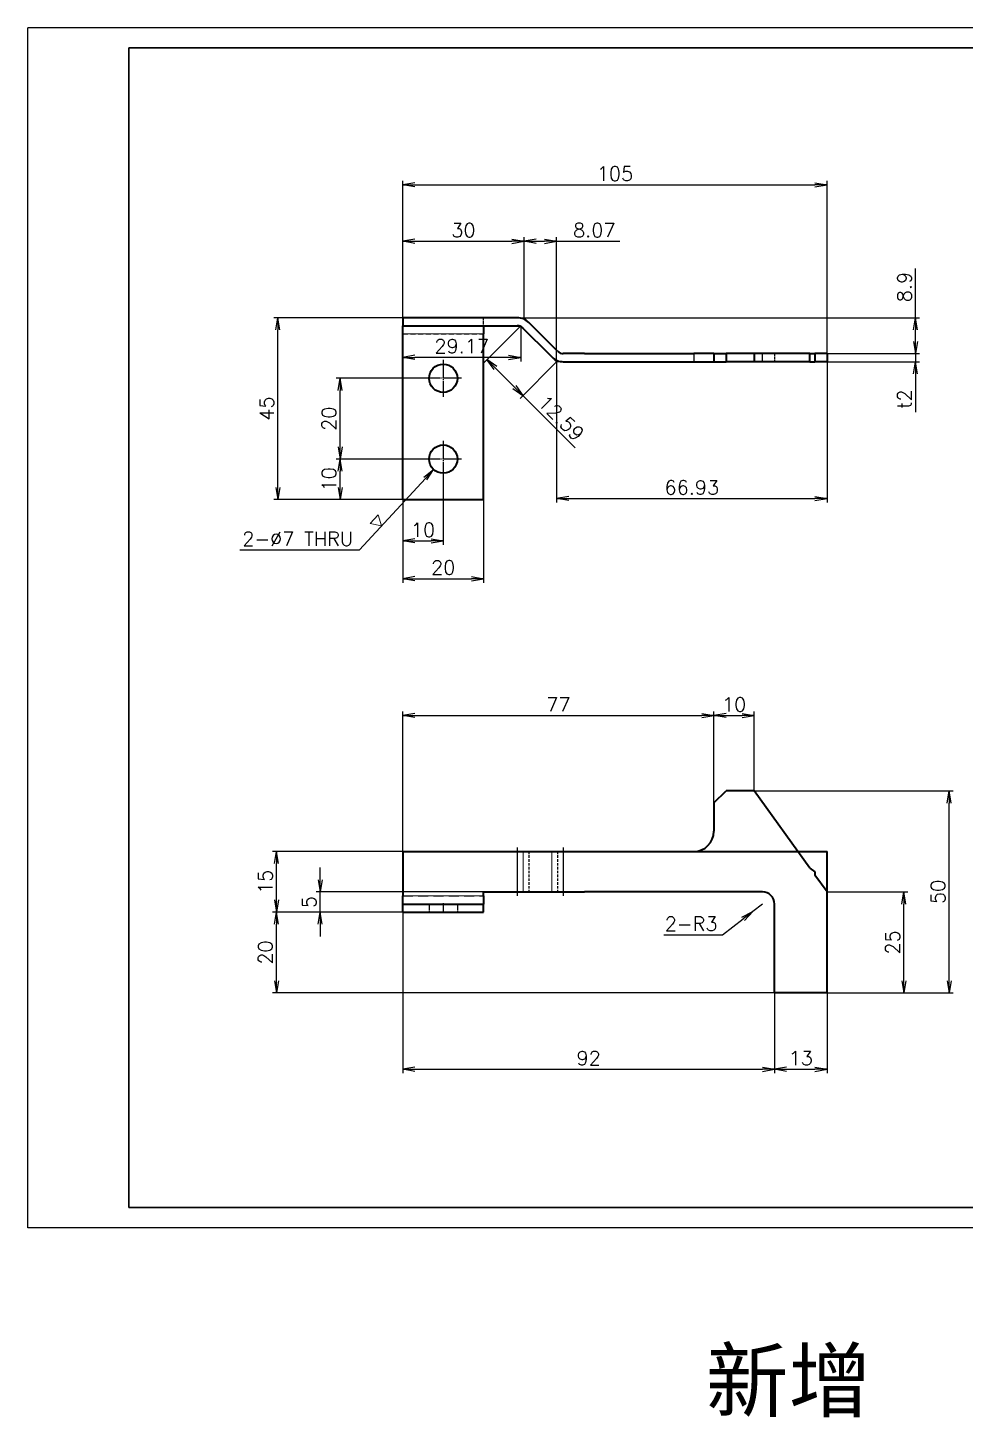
# Model space of a CAD drawing. Header units: millimetres. Extents: x 184993 to 252395, y -72906 to -51486.
# Drawn here: x 184992.6 to 185224.6, y -52103.9 to -51760.1 of the extents above; entities that cross this region are included whole.
import ezdxf

# ---------------------------------------------------------------- set-up
doc = ezdxf.new("R2010")
doc.units = ezdxf.units.MM
doc.linetypes.add('CENTER-HOKUTO', pattern=[23, 20, -1, 1, -1])
doc.linetypes.add('HIDDEN-HOKUTO', pattern=[3.8, 2.5, -1.3])
for name, color, linetype in [('AM_7', 2, 'CENTER-HOKUTO'), ('AM_HID', 1, 'HIDDEN-HOKUTO'), ('word_dim', 253, 'Continuous')]:
    doc.layers.add(name, color=color, linetype=linetype)
for name, color, linetype, lineweight in [('AM_VIS', 7, 'Continuous', 30), ('DIM', 3, 'Continuous', 20), ('SOLID LINE', 7, 'Continuous', 30)]:
    doc.layers.add(name, color=color, linetype=linetype, lineweight=lineweight)
doc.styles.get("Standard").update_dxf_attribs({"font": 'romans.shx', "bigfont": 'bigfont.shx'})
doc.dimstyles.new('RS 1-1', dxfattribs={"dimtxt": 3.5, "dimasz": 3, "dimexe": 1, "dimexo": 0, "dimgap": 1, "dimtad": 3, "dimzin": 9, "dimdsep": 46, "dimtxsty": 'Standard', "dimblk1": 'OPEN', "dimblk2": 'OPEN', "dimsah": 1, "dimcen": 0, "dimclrd": 256, "dimclre": 256, "dimclrt": 3, "dimadec": 0, "dimazin": 2, "dimtm": 1e-09, "dimtfac": 1, "dimtmove": 0, "dimatfit": 3, "dimfxl": 0, "dimtolj": 1, "dimarcsym": 0})
doc.dimstyles.new('RS 1-1$3', dxfattribs={"dimtxt": 3.5, "dimasz": 3, "dimexe": 1, "dimexo": 0, "dimgap": 1, "dimtad": 3, "dimtih": 1, "dimtoh": 1, "dimdsep": 46, "dimtxsty": 'Standard', "dimblk1": 'OPEN', "dimblk2": 'OPEN', "dimsah": 1, "dimcen": 0, "dimclrd": 256, "dimclre": 256, "dimclrt": 3, "dimazin": 2, "dimtm": 1e-09, "dimtfac": 1, "dimtofl": 0, "dimtmove": 0, "dimatfit": 3, "dimldrblk": 'OPEN', "dimfxl": 0, "dimtolj": 1, "dimlwd": 25, "dimlwe": 25, "dimarcsym": 0})
doc.dimstyles.new('RS 1-1$4', dxfattribs={"dimtxt": 3.5, "dimasz": 3, "dimexe": 1, "dimexo": 0, "dimgap": 1, "dimtad": 3, "dimtoh": 1, "dimzin": 9, "dimdsep": 46, "dimtxsty": 'Standard', "dimblk1": 'OPEN', "dimblk2": 'OPEN', "dimsah": 1, "dimcen": 0, "dimclrd": 256, "dimclre": 256, "dimclrt": 3, "dimadec": 0, "dimazin": 2, "dimtm": 1e-09, "dimtfac": 1, "dimtmove": 0, "dimatfit": 3, "dimfxl": 0, "dimtolj": 1, "dimarcsym": 0})

# ---------------------------------------------------------------- blocks, each defined once
blk = doc.blocks.new('_Open')
at = {"color": 0, "lineweight": -2}
for p, q in [((-1, 0.17), (0, 0)), ((-1, -0.17), (0, 0)), ((0, 0), (-1, 0))]:
    blk.add_line(p, q, dxfattribs=at)
blk = doc.blocks.new('*D281')
at = {"layer": 'DEFPOINTS', "color": 0, "ltscale": 5, "transparency": 16777216}
for p in [(185054.52, -51831.81), (185087.26, -51831.81), (185085.44, -51876.81)]:
    blk.add_point(p, dxfattribs=at)
at = {"layer": 'word_dim', "lineweight": -2, "ltscale": 5, "transparency": 16777216}
for p, q in [((185087.26, -51831.81), (185053.52, -51831.81)), ((185054.52, -51873.81), (185054.52, -51834.81)), ((185085.44, -51876.81), (185053.52, -51876.81))]:
    blk.add_line(p, q, dxfattribs=at)
at = {"layer": 'word_dim', "lineweight": -2, "ltscale": 5, "transparency": 16777216, "xscale": 3, "yscale": 3, "zscale": 3}
for p, rotation in [((185054.52, -51831.81), 90), ((185054.52, -51876.81), 270)]:
    blk.add_blockref('_Open', p, dxfattribs=dict(at, rotation=rotation))
at = {"layer": 'word_dim', "color": 3, "ltscale": 5, "transparency": 16777216, "insert": (185051.77, -51854.31), "char_height": 3.5, "attachment_point": 5, "rotation": 90}
blk.add_mtext('\\A1;45', dxfattribs=at)
blk = doc.blocks.new('*D282')
at = {"layer": 'DEFPOINTS', "color": 0, "ltscale": 5, "transparency": 16777216}
for p in [(185085.44, -51876.81), (185105.44, -51876.81), (185105.44, -51896.4)]:
    blk.add_point(p, dxfattribs=at)
at = {"layer": 'word_dim', "lineweight": -2, "ltscale": 5, "transparency": 16777216}
for p, q in [((185085.44, -51876.81), (185085.44, -51897.4)), ((185105.44, -51876.81), (185105.44, -51897.4)), ((185088.44, -51896.4), (185102.44, -51896.4))]:
    blk.add_line(p, q, dxfattribs=at)
at = {"layer": 'word_dim', "lineweight": -2, "ltscale": 5, "transparency": 16777216, "xscale": 3, "yscale": 3, "zscale": 3, "rotation": 180}
blk.add_blockref('_Open', (185085.44, -51896.4), dxfattribs=at)
at = {"layer": 'word_dim', "lineweight": -2, "ltscale": 5, "transparency": 16777216, "xscale": 3, "yscale": 3, "zscale": 3}
blk.add_blockref('_Open', (185105.44, -51896.4), dxfattribs=at)
at = {"layer": 'word_dim', "color": 3, "ltscale": 5, "transparency": 16777216, "insert": (185095.44, -51893.65), "char_height": 3.5, "attachment_point": 5}
blk.add_mtext('\\A1;20', dxfattribs=at)
blk = doc.blocks.new('*D283')
at = {"layer": 'DEFPOINTS', "color": 0, "ltscale": 5, "transparency": 16777216}
for p in [(185095.44, -51871.36), (185085.44, -51876.81), (185095.44, -51887.05)]:
    blk.add_point(p, dxfattribs=at)
at = {"layer": 'word_dim', "lineweight": -2, "ltscale": 5, "transparency": 16777216}
for p, q in [((185095.44, -51871.36), (185095.44, -51888.05)), ((185085.44, -51876.81), (185085.44, -51888.05)), ((185088.44, -51887.05), (185092.44, -51887.05))]:
    blk.add_line(p, q, dxfattribs=at)
at = {"layer": 'word_dim', "lineweight": -2, "ltscale": 5, "transparency": 16777216, "xscale": 3, "yscale": 3, "zscale": 3, "rotation": 180}
blk.add_blockref('_Open', (185085.44, -51887.05), dxfattribs=at)
at = {"layer": 'word_dim', "lineweight": -2, "ltscale": 5, "transparency": 16777216, "xscale": 3, "yscale": 3, "zscale": 3}
blk.add_blockref('_Open', (185095.44, -51887.05), dxfattribs=at)
at = {"layer": 'word_dim', "color": 3, "ltscale": 5, "transparency": 16777216, "insert": (185090.44, -51884.3), "char_height": 3.5, "attachment_point": 5}
blk.add_mtext('\\A1;10', dxfattribs=at)
blk = doc.blocks.new('*D284')
at = {"layer": 'DEFPOINTS', "color": 0, "ltscale": 5, "transparency": 16777216}
for p in [(185069.93, -51866.81), (185090.89, -51866.81), (185085.44, -51876.81)]:
    blk.add_point(p, dxfattribs=at)
at = {"layer": 'word_dim', "lineweight": -2, "ltscale": 5, "transparency": 16777216}
for p, q in [((185090.89, -51866.81), (185068.93, -51866.81)), ((185069.93, -51873.81), (185069.93, -51869.81)), ((185085.44, -51876.81), (185068.93, -51876.81))]:
    blk.add_line(p, q, dxfattribs=at)
at = {"layer": 'word_dim', "lineweight": -2, "ltscale": 5, "transparency": 16777216, "xscale": 3, "yscale": 3, "zscale": 3}
for p, rotation in [((185069.93, -51866.81), 90), ((185069.93, -51876.81), 270)]:
    blk.add_blockref('_Open', p, dxfattribs=dict(at, rotation=rotation))
at = {"layer": 'word_dim', "color": 3, "ltscale": 5, "transparency": 16777216, "insert": (185067.18, -51871.81), "char_height": 3.5, "attachment_point": 5, "rotation": 90}
blk.add_mtext('\\A1;10', dxfattribs=at)
blk = doc.blocks.new('*D285')
at = {"layer": 'DEFPOINTS', "color": 0, "ltscale": 5, "transparency": 16777216}
for p in [(185069.93, -51846.81), (185090.89, -51846.81), (185090.89, -51866.81)]:
    blk.add_point(p, dxfattribs=at)
at = {"layer": 'word_dim', "lineweight": -2, "ltscale": 5, "transparency": 16777216}
for p, q in [((185090.89, -51846.81), (185068.93, -51846.81)), ((185069.93, -51863.81), (185069.93, -51849.81)), ((185090.89, -51866.81), (185068.93, -51866.81))]:
    blk.add_line(p, q, dxfattribs=at)
at = {"layer": 'word_dim', "lineweight": -2, "ltscale": 5, "transparency": 16777216, "xscale": 3, "yscale": 3, "zscale": 3}
for p, rotation in [((185069.93, -51846.81), 90), ((185069.93, -51866.81), 270)]:
    blk.add_blockref('_Open', p, dxfattribs=dict(at, rotation=rotation))
at = {"layer": 'word_dim', "color": 3, "ltscale": 5, "transparency": 16777216, "insert": (185067.18, -51856.81), "char_height": 3.5, "attachment_point": 5, "rotation": 90}
blk.add_mtext('\\A1;20', dxfattribs=at)
blk = doc.blocks.new('*D286')
at = {"layer": 'DEFPOINTS', "color": 0, "ltscale": 5, "transparency": 16777216}
for p in [(185097.81, -51864.24), (185093.07, -51869.39)]:
    blk.add_point(p, dxfattribs=at)
at = {"layer": 'word_dim', "lineweight": 25, "ltscale": 5, "transparency": 16777216}
for p, q in [((185074.73, -51889.29), (185091.03, -51871.59)), ((185045.13, -51889.29), (185074.73, -51889.29))]:
    blk.add_line(p, q, dxfattribs=at)
at = {"layer": 'word_dim', "lineweight": 25, "ltscale": 5, "transparency": 16777216, "xscale": 3, "yscale": 3, "zscale": 3, "rotation": 47.35159573082193}
blk.add_blockref('_Open', (185093.07, -51869.39), dxfattribs=at)
at = {"layer": 'word_dim', "color": 3, "ltscale": 5, "transparency": 16777216, "insert": (185059.43, -51886.54), "char_height": 3.5, "attachment_point": 5}
blk.add_mtext('\\A1;{\\Fromans,bigfont|c134;2-∅7 THRU}', dxfattribs=at)
blk = doc.blocks.new('FINISHER_1')
at = {"layer": 'DIM'}
for p, q in [((0, 0), (-1.44, 2.5)), ((-1.44, 2.5), (1.44, 2.5)), ((1.44, 2.5), (0, 0))]:
    blk.add_line(p, q, dxfattribs=at)
blk = doc.blocks.new('*D287')
at = {"layer": 'DEFPOINTS', "color": 0, "ltscale": 5, "transparency": 16777216}
for p in [(185115.44, -51812.91), (185085.44, -51831.81), (185115.44, -51831.81)]:
    blk.add_point(p, dxfattribs=at)
at = {"layer": 'word_dim', "lineweight": -2, "ltscale": 5, "transparency": 16777216}
for p, q in [((185085.44, -51831.81), (185085.44, -51811.91)), ((185088.44, -51812.91), (185112.44, -51812.91)), ((185115.44, -51831.81), (185115.44, -51811.91))]:
    blk.add_line(p, q, dxfattribs=at)
at = {"layer": 'word_dim', "lineweight": -2, "ltscale": 5, "transparency": 16777216, "xscale": 3, "yscale": 3, "zscale": 3, "rotation": 180}
blk.add_blockref('_Open', (185085.44, -51812.91), dxfattribs=at)
at = {"layer": 'word_dim', "lineweight": -2, "ltscale": 5, "transparency": 16777216, "xscale": 3, "yscale": 3, "zscale": 3}
blk.add_blockref('_Open', (185115.44, -51812.91), dxfattribs=at)
at = {"layer": 'word_dim', "color": 3, "ltscale": 5, "transparency": 16777216, "insert": (185100.44, -51810.16), "char_height": 3.5, "attachment_point": 5}
blk.add_mtext('\\A1;30', dxfattribs=at)
blk = doc.blocks.new('*D288')
at = {"layer": 'DEFPOINTS', "color": 0, "ltscale": 5, "transparency": 16777216}
for p in [(185190.44, -51798.92), (185085.44, -51831.81), (185190.44, -51840.71)]:
    blk.add_point(p, dxfattribs=at)
at = {"layer": 'word_dim', "lineweight": -2, "ltscale": 5, "transparency": 16777216}
for p, q in [((185085.44, -51831.81), (185085.44, -51797.92)), ((185088.44, -51798.92), (185187.44, -51798.92)), ((185190.44, -51840.71), (185190.44, -51797.92))]:
    blk.add_line(p, q, dxfattribs=at)
at = {"layer": 'word_dim', "lineweight": -2, "ltscale": 5, "transparency": 16777216, "xscale": 3, "yscale": 3, "zscale": 3, "rotation": 180}
blk.add_blockref('_Open', (185085.44, -51798.92), dxfattribs=at)
at = {"layer": 'word_dim', "lineweight": -2, "ltscale": 5, "transparency": 16777216, "xscale": 3, "yscale": 3, "zscale": 3}
blk.add_blockref('_Open', (185190.44, -51798.92), dxfattribs=at)
at = {"layer": 'word_dim', "color": 3, "ltscale": 5, "transparency": 16777216, "insert": (185137.94, -51796.17), "char_height": 3.5, "attachment_point": 5}
blk.add_mtext('\\A1;105', dxfattribs=at)
blk = doc.blocks.new('*D289')
at = {"layer": 'DEFPOINTS', "color": 0, "ltscale": 5, "transparency": 16777216}
for p in [(185123.51, -51812.91), (185115.44, -51831.55), (185123.51, -51842.71)]:
    blk.add_point(p, dxfattribs=at)
at = {"layer": 'word_dim', "lineweight": -2, "ltscale": 5, "transparency": 16777216}
for p, q in [((185115.44, -51831.55), (185115.44, -51811.91)), ((185118.44, -51812.91), (185120.51, -51812.91)), ((185123.51, -51842.71), (185123.51, -51811.91)), ((185123.51, -51812.91), (185139.18, -51812.91))]:
    blk.add_line(p, q, dxfattribs=at)
at = {"layer": 'word_dim', "lineweight": -2, "ltscale": 5, "transparency": 16777216, "xscale": 3, "yscale": 3, "zscale": 3, "rotation": 180}
blk.add_blockref('_Open', (185115.44, -51812.91), dxfattribs=at)
at = {"layer": 'word_dim', "lineweight": -2, "ltscale": 5, "transparency": 16777216, "xscale": 3, "yscale": 3, "zscale": 3}
blk.add_blockref('_Open', (185123.51, -51812.91), dxfattribs=at)
at = {"layer": 'word_dim', "color": 3, "ltscale": 5, "transparency": 16777216, "insert": (185132.84, -51810.16), "char_height": 3.5, "attachment_point": 5}
blk.add_mtext('\\A1;8.07', dxfattribs=at)
blk = doc.blocks.new('*D290')
at = {"layer": 'DEFPOINTS', "color": 0, "ltscale": 5, "transparency": 16777216}
for p in [(185115.44, -51831.81), (185190.44, -51840.71), (185212.35, -51840.71)]:
    blk.add_point(p, dxfattribs=at)
at = {"layer": 'word_dim', "lineweight": -2, "ltscale": 5, "transparency": 16777216}
for p, q in [((185212.35, -51831.81), (185212.35, -51819.64)), ((185115.44, -51831.81), (185213.35, -51831.81)), ((185212.35, -51837.71), (185212.35, -51834.81)), ((185190.44, -51840.71), (185213.35, -51840.71))]:
    blk.add_line(p, q, dxfattribs=at)
at = {"layer": 'word_dim', "lineweight": -2, "ltscale": 5, "transparency": 16777216, "xscale": 3, "yscale": 3, "zscale": 3}
for p, rotation in [((185212.35, -51831.81), 90), ((185212.35, -51840.71), 270)]:
    blk.add_blockref('_Open', p, dxfattribs=dict(at, rotation=rotation))
at = {"layer": 'word_dim', "color": 3, "ltscale": 5, "transparency": 16777216, "insert": (185209.6, -51824.23), "char_height": 3.5, "attachment_point": 5, "rotation": 90}
blk.add_mtext('\\A1;8.9', dxfattribs=at)
blk = doc.blocks.new('*D291')
at = {"layer": 'DEFPOINTS', "color": 0, "ltscale": 5, "transparency": 16777216}
for p in [(185190.44, -51840.71), (185190.44, -51842.71), (185212.35, -51842.71)]:
    blk.add_point(p, dxfattribs=at)
at = {"layer": 'word_dim', "lineweight": -2, "ltscale": 5, "transparency": 16777216}
for p, q in [((185212.35, -51837.71), (185212.35, -51834.71)), ((185190.44, -51840.71), (185213.35, -51840.71)), ((185212.35, -51840.71), (185212.35, -51842.71)), ((185190.44, -51842.71), (185213.35, -51842.71)), ((185212.35, -51845.71), (185212.35, -51855.21))]:
    blk.add_line(p, q, dxfattribs=at)
at = {"layer": 'word_dim', "lineweight": -2, "ltscale": 5, "transparency": 16777216, "xscale": 3, "yscale": 3, "zscale": 3}
for p, rotation in [((185212.35, -51840.71), 270), ((185212.35, -51842.71), 90)]:
    blk.add_blockref('_Open', p, dxfattribs=dict(at, rotation=rotation))
at = {"layer": 'word_dim', "color": 3, "ltscale": 5, "transparency": 16777216, "insert": (185209.6, -51851.96), "char_height": 3.5, "attachment_point": 5, "rotation": 90}
blk.add_mtext('\\A1;t2', dxfattribs=at)
blk = doc.blocks.new('*D293')
at = {"layer": 'DEFPOINTS', "color": 0, "ltscale": 5, "transparency": 16777216}
for p in [(185174.44, -51976.92), (185172.06, -51978.75)]:
    blk.add_point(p, dxfattribs=at)
at = {"layer": 'word_dim', "lineweight": -2, "ltscale": 5, "transparency": 16777216}
for p, q in [((185174.44, -51976.92), (185172.06, -51978.75)), ((185164.54, -51984.55), (185169.69, -51980.58)), ((185150.04, -51984.55), (185164.54, -51984.55))]:
    blk.add_line(p, q, dxfattribs=at)
at = {"layer": 'word_dim', "lineweight": -2, "ltscale": 5, "transparency": 16777216, "xscale": 3, "yscale": 3, "zscale": 3, "rotation": 37.64538516345947}
blk.add_blockref('_Open', (185172.06, -51978.75), dxfattribs=at)
at = {"layer": 'word_dim', "color": 3, "ltscale": 5, "transparency": 16777216, "insert": (185156.79, -51981.8), "char_height": 3.5, "attachment_point": 5}
blk.add_mtext('\\A1;{\\Fromans,bigfont|c134;2-R3}', dxfattribs=at)
blk = doc.blocks.new('*D294')
at = {"layer": 'DEFPOINTS', "color": 0, "ltscale": 5, "transparency": 16777216}
for p in [(185172.44, -51948.92), (185220.65, -51948.92), (185190.44, -51998.92)]:
    blk.add_point(p, dxfattribs=at)
at = {"layer": 'word_dim', "lineweight": -2, "ltscale": 5, "transparency": 16777216}
for p, q in [((185172.44, -51948.92), (185221.65, -51948.92)), ((185220.65, -51995.92), (185220.65, -51951.92)), ((185190.44, -51998.92), (185221.65, -51998.92))]:
    blk.add_line(p, q, dxfattribs=at)
at = {"layer": 'word_dim', "lineweight": -2, "ltscale": 5, "transparency": 16777216, "xscale": 3, "yscale": 3, "zscale": 3}
for p, rotation in [((185220.65, -51948.92), 90), ((185220.65, -51998.92), 270)]:
    blk.add_blockref('_Open', p, dxfattribs=dict(at, rotation=rotation))
at = {"layer": 'word_dim', "color": 3, "ltscale": 5, "transparency": 16777216, "insert": (185217.9, -51973.92), "char_height": 3.5, "attachment_point": 5, "rotation": 90}
blk.add_mtext('\\A1;50', dxfattribs=at)
blk = doc.blocks.new('*D295')
at = {"layer": 'DEFPOINTS', "color": 0, "ltscale": 5, "transparency": 16777216}
for p in [(185054.18, -51978.92), (185085.44, -51978.92), (185177.44, -51998.92)]:
    blk.add_point(p, dxfattribs=at)
at = {"layer": 'word_dim', "lineweight": -2, "ltscale": 5, "transparency": 16777216}
for p, q in [((185085.44, -51978.92), (185053.18, -51978.92)), ((185054.18, -51995.92), (185054.18, -51981.92)), ((185177.44, -51998.92), (185053.18, -51998.92))]:
    blk.add_line(p, q, dxfattribs=at)
at = {"layer": 'word_dim', "lineweight": -2, "ltscale": 5, "transparency": 16777216, "xscale": 3, "yscale": 3, "zscale": 3}
for p, rotation in [((185054.18, -51978.92), 90), ((185054.18, -51998.92), 270)]:
    blk.add_blockref('_Open', p, dxfattribs=dict(at, rotation=rotation))
at = {"layer": 'word_dim', "color": 3, "ltscale": 5, "transparency": 16777216, "insert": (185051.43, -51988.92), "char_height": 3.5, "attachment_point": 5, "rotation": 90}
blk.add_mtext('\\A1;20', dxfattribs=at)
blk = doc.blocks.new('*D296')
at = {"layer": 'DEFPOINTS', "color": 0, "ltscale": 5, "transparency": 16777216}
for p in [(185054.18, -51963.92), (185085.44, -51963.92), (185085.44, -51978.92)]:
    blk.add_point(p, dxfattribs=at)
at = {"layer": 'word_dim', "lineweight": -2, "ltscale": 5, "transparency": 16777216}
for p, q in [((185085.44, -51963.92), (185053.18, -51963.92)), ((185054.18, -51975.92), (185054.18, -51966.92)), ((185085.44, -51978.92), (185053.18, -51978.92))]:
    blk.add_line(p, q, dxfattribs=at)
at = {"layer": 'word_dim', "lineweight": -2, "ltscale": 5, "transparency": 16777216, "xscale": 3, "yscale": 3, "zscale": 3}
for p, rotation in [((185054.18, -51963.92), 90), ((185054.18, -51978.92), 270)]:
    blk.add_blockref('_Open', p, dxfattribs=dict(at, rotation=rotation))
at = {"layer": 'word_dim', "color": 3, "ltscale": 5, "transparency": 16777216, "insert": (185051.43, -51971.42), "char_height": 3.5, "attachment_point": 5, "rotation": 90}
blk.add_mtext('\\A1;15', dxfattribs=at)
blk = doc.blocks.new('*D297')
at = {"layer": 'DEFPOINTS', "color": 0, "ltscale": 5, "transparency": 16777216}
for p in [(185064.99, -51973.92), (185106.5, -51973.92), (185085.44, -51978.92)]:
    blk.add_point(p, dxfattribs=at)
at = {"layer": 'word_dim', "lineweight": -2, "ltscale": 5, "transparency": 16777216}
for p, q in [((185064.99, -51970.92), (185064.99, -51967.92)), ((185106.5, -51973.92), (185063.99, -51973.92)), ((185064.99, -51978.92), (185064.99, -51973.92)), ((185085.44, -51978.92), (185063.99, -51978.92)), ((185064.99, -51981.92), (185064.99, -51984.92))]:
    blk.add_line(p, q, dxfattribs=at)
at = {"layer": 'word_dim', "lineweight": -2, "ltscale": 5, "transparency": 16777216, "xscale": 3, "yscale": 3, "zscale": 3}
for p, rotation in [((185064.99, -51973.92), 270), ((185064.99, -51978.92), 90)]:
    blk.add_blockref('_Open', p, dxfattribs=dict(at, rotation=rotation))
at = {"layer": 'word_dim', "color": 3, "ltscale": 5, "transparency": 16777216, "insert": (185062.24, -51976.42), "char_height": 3.5, "attachment_point": 5, "rotation": 90}
blk.add_mtext('\\A1;5', dxfattribs=at)
blk = doc.blocks.new('*D298')
at = {"layer": 'DEFPOINTS', "color": 0, "ltscale": 5, "transparency": 16777216}
for p in [(185162.44, -51930.28), (185162.44, -51951.92), (185085.44, -51963.92)]:
    blk.add_point(p, dxfattribs=at)
at = {"layer": 'word_dim', "lineweight": -2, "ltscale": 5, "transparency": 16777216}
for p, q in [((185085.44, -51963.92), (185085.44, -51929.28)), ((185162.44, -51951.92), (185162.44, -51929.28)), ((185088.44, -51930.28), (185159.44, -51930.28))]:
    blk.add_line(p, q, dxfattribs=at)
at = {"layer": 'word_dim', "lineweight": -2, "ltscale": 5, "transparency": 16777216, "xscale": 3, "yscale": 3, "zscale": 3, "rotation": 180}
blk.add_blockref('_Open', (185085.44, -51930.28), dxfattribs=at)
at = {"layer": 'word_dim', "lineweight": -2, "ltscale": 5, "transparency": 16777216, "xscale": 3, "yscale": 3, "zscale": 3}
blk.add_blockref('_Open', (185162.44, -51930.28), dxfattribs=at)
at = {"layer": 'word_dim', "color": 3, "ltscale": 5, "transparency": 16777216, "insert": (185123.94, -51927.53), "char_height": 3.5, "attachment_point": 5}
blk.add_mtext('\\A1;77', dxfattribs=at)
blk = doc.blocks.new('*D299')
at = {"layer": 'DEFPOINTS', "color": 0, "ltscale": 5, "transparency": 16777216}
for p in [(185172.44, -51930.28), (185172.44, -51948.92), (185162.44, -51951.92)]:
    blk.add_point(p, dxfattribs=at)
at = {"layer": 'word_dim', "lineweight": -2, "ltscale": 5, "transparency": 16777216}
for p, q in [((185162.44, -51951.92), (185162.44, -51929.28)), ((185172.44, -51948.92), (185172.44, -51929.28)), ((185165.44, -51930.28), (185169.44, -51930.28))]:
    blk.add_line(p, q, dxfattribs=at)
at = {"layer": 'word_dim', "lineweight": -2, "ltscale": 5, "transparency": 16777216, "xscale": 3, "yscale": 3, "zscale": 3, "rotation": 180}
blk.add_blockref('_Open', (185162.44, -51930.28), dxfattribs=at)
at = {"layer": 'word_dim', "lineweight": -2, "ltscale": 5, "transparency": 16777216, "xscale": 3, "yscale": 3, "zscale": 3}
blk.add_blockref('_Open', (185172.44, -51930.28), dxfattribs=at)
at = {"layer": 'word_dim', "color": 3, "ltscale": 5, "transparency": 16777216, "insert": (185167.44, -51927.53), "char_height": 3.5, "attachment_point": 5}
blk.add_mtext('\\A1;10', dxfattribs=at)
blk = doc.blocks.new('*D300')
at = {"layer": 'DEFPOINTS', "color": 0, "ltscale": 5, "transparency": 16777216}
for p in [(185085.44, -51978.92), (185177.44, -51998.92), (185177.44, -52017.82)]:
    blk.add_point(p, dxfattribs=at)
at = {"layer": 'word_dim', "lineweight": -2, "ltscale": 5, "transparency": 16777216}
for p, q in [((185085.44, -51978.92), (185085.44, -52018.82)), ((185177.44, -51998.92), (185177.44, -52018.82)), ((185088.44, -52017.82), (185174.44, -52017.82))]:
    blk.add_line(p, q, dxfattribs=at)
at = {"layer": 'word_dim', "lineweight": -2, "ltscale": 5, "transparency": 16777216, "xscale": 3, "yscale": 3, "zscale": 3, "rotation": 180}
blk.add_blockref('_Open', (185085.44, -52017.82), dxfattribs=at)
at = {"layer": 'word_dim', "lineweight": -2, "ltscale": 5, "transparency": 16777216, "xscale": 3, "yscale": 3, "zscale": 3}
blk.add_blockref('_Open', (185177.44, -52017.82), dxfattribs=at)
at = {"layer": 'word_dim', "color": 3, "ltscale": 5, "transparency": 16777216, "insert": (185131.44, -52015.07), "char_height": 3.5, "attachment_point": 5}
blk.add_mtext('\\A1;92', dxfattribs=at)
blk = doc.blocks.new('*D301')
at = {"layer": 'DEFPOINTS', "color": 0, "ltscale": 5, "transparency": 16777216}
for p in [(185177.44, -51998.92), (185190.44, -51998.92), (185190.44, -52017.82)]:
    blk.add_point(p, dxfattribs=at)
at = {"layer": 'word_dim', "lineweight": -2, "ltscale": 5, "transparency": 16777216}
for p, q in [((185177.44, -51998.92), (185177.44, -52018.82)), ((185190.44, -51998.92), (185190.44, -52018.82)), ((185180.44, -52017.82), (185187.44, -52017.82))]:
    blk.add_line(p, q, dxfattribs=at)
at = {"layer": 'word_dim', "lineweight": -2, "ltscale": 5, "transparency": 16777216, "xscale": 3, "yscale": 3, "zscale": 3, "rotation": 180}
blk.add_blockref('_Open', (185177.44, -52017.82), dxfattribs=at)
at = {"layer": 'word_dim', "lineweight": -2, "ltscale": 5, "transparency": 16777216, "xscale": 3, "yscale": 3, "zscale": 3}
blk.add_blockref('_Open', (185190.44, -52017.82), dxfattribs=at)
at = {"layer": 'word_dim', "color": 3, "ltscale": 5, "transparency": 16777216, "insert": (185183.94, -52015.07), "char_height": 3.5, "attachment_point": 5}
blk.add_mtext('\\A1;13', dxfattribs=at)
blk = doc.blocks.new('*D302')
at = {"layer": 'DEFPOINTS', "color": 0, "ltscale": 5, "transparency": 16777216}
for p in [(185190.44, -51973.92), (185209.43, -51973.92), (185190.44, -51998.92)]:
    blk.add_point(p, dxfattribs=at)
at = {"layer": 'word_dim', "lineweight": -2, "ltscale": 5, "transparency": 16777216}
for p, q in [((185190.44, -51973.92), (185210.43, -51973.92)), ((185209.43, -51995.92), (185209.43, -51976.92)), ((185190.44, -51998.92), (185210.43, -51998.92))]:
    blk.add_line(p, q, dxfattribs=at)
at = {"layer": 'word_dim', "lineweight": -2, "ltscale": 5, "transparency": 16777216, "xscale": 3, "yscale": 3, "zscale": 3}
for p, rotation in [((185209.43, -51973.92), 90), ((185209.43, -51998.92), 270)]:
    blk.add_blockref('_Open', p, dxfattribs=dict(at, rotation=rotation))
at = {"layer": 'word_dim', "color": 3, "ltscale": 5, "transparency": 16777216, "insert": (185206.68, -51986.42), "char_height": 3.5, "attachment_point": 5, "rotation": 90}
blk.add_mtext('\\A1;25', dxfattribs=at)
blk = doc.blocks.new('*D306')
at = {"layer": 'DEFPOINTS', "color": 0, "ltscale": 5, "transparency": 16777216}
for p in [(185114.61, -51833.81), (185123.51, -51842.71), (185115.16, -51851.06)]:
    blk.add_point(p, dxfattribs=at)
at = {"layer": 'word_dim', "lineweight": -2, "ltscale": 5, "transparency": 16777216}
for p, q in [((185114.61, -51833.81), (185105.55, -51842.87)), ((185123.51, -51842.71), (185114.45, -51851.77)), ((185108.38, -51844.29), (185113.03, -51848.94)), ((185115.16, -51851.06), (185128.12, -51864.03))]:
    blk.add_line(p, q, dxfattribs=at)
at = {"layer": 'word_dim', "lineweight": -2, "ltscale": 5, "transparency": 16777216, "xscale": 3, "yscale": 3, "zscale": 3}
for p, rotation in [((185106.26, -51842.16), 135.000296860454), ((185115.16, -51851.06), 315.000296860454)]:
    blk.add_blockref('_Open', p, dxfattribs=dict(at, rotation=rotation))
at = {"layer": 'word_dim', "color": 3, "ltscale": 5, "transparency": 16777216, "insert": (185124.64, -51856.66), "char_height": 3.5, "attachment_point": 5, "rotation": 315.0003}
blk.add_mtext('\\A1;12.59', dxfattribs=at)
blk = doc.blocks.new('*D307')
at = {"layer": 'DEFPOINTS', "color": 0, "ltscale": 5, "transparency": 16777216}
for p in [(185123.51, -51842.71), (185190.44, -51842.71), (185190.44, -51876.57)]:
    blk.add_point(p, dxfattribs=at)
at = {"layer": 'word_dim', "lineweight": -2, "ltscale": 5, "transparency": 16777216}
for p, q in [((185123.51, -51842.71), (185123.51, -51877.57)), ((185190.44, -51842.71), (185190.44, -51877.57)), ((185126.51, -51876.57), (185187.44, -51876.57))]:
    blk.add_line(p, q, dxfattribs=at)
at = {"layer": 'word_dim', "lineweight": -2, "ltscale": 5, "transparency": 16777216, "xscale": 3, "yscale": 3, "zscale": 3}
for p, rotation in [((185123.51, -51876.57), 180.0001157021737), ((185190.44, -51876.57), 0.0001157021736872365)]:
    blk.add_blockref('_Open', p, dxfattribs=dict(at, rotation=rotation))
at = {"layer": 'word_dim', "color": 3, "ltscale": 5, "transparency": 16777216, "insert": (185156.97, -51873.82), "char_height": 3.5, "attachment_point": 5, "rotation": 0.0001}
blk.add_mtext('\\A1;66.93', dxfattribs=at)
blk = doc.blocks.new('*D308')
at = {"layer": 'DEFPOINTS', "color": 0, "ltscale": 5, "transparency": 16777216}
for p in [(185085.44, -51833.81), (185114.61, -51833.81), (185085.44, -51841.63)]:
    blk.add_point(p, dxfattribs=at)
at = {"layer": 'word_dim', "lineweight": -2, "ltscale": 5, "transparency": 16777216}
for p, q in [((185085.44, -51833.81), (185085.44, -51842.63)), ((185114.61, -51833.81), (185114.61, -51842.63)), ((185111.61, -51841.63), (185088.44, -51841.63))]:
    blk.add_line(p, q, dxfattribs=at)
at = {"layer": 'word_dim', "lineweight": -2, "ltscale": 5, "transparency": 16777216, "xscale": 3, "yscale": 3, "zscale": 3}
for p, rotation in [((185085.44, -51841.63), 180.000296859231), ((185114.61, -51841.63), 0.000296859231037061)]:
    blk.add_blockref('_Open', p, dxfattribs=dict(at, rotation=rotation))
at = {"layer": 'word_dim', "color": 3, "ltscale": 5, "transparency": 16777216, "insert": (185100.02, -51838.88), "char_height": 3.5, "attachment_point": 5, "rotation": 0.0003}
blk.add_mtext('\\A1;29.17', dxfattribs=at)

msp = doc.modelspace()

# ---------------------------------------------------------------- linework, layer by layer
at = {"color": 7, "lineweight": 35, "ltscale": 0.05}
for p, q in [((185085.437, -51831.811), (185085.437, -51833.811)), ((185085.437, -51835.811), (185085.437, -51833.811)), ((185105.437, -51833.811), (185105.437, -51835.811)), ((185162.437, -51840.711), (185162.437, -51842.711)), ((185165.437, -51840.711), (185165.437, -51842.711)), ((185172.437, -51840.711), (185172.437, -51842.711)), ((185186.202, -51842.711), (185186.202, -51840.711)), ((185187.437, -51840.711), (185187.437, -51842.711)), ((185190.437, -51840.711), (185190.437, -51842.711)), ((185085.437, -51976.919), (185085.437, -51974.919)), ((185105.437, -51974.919), (185105.437, -51976.919)), ((185085.437, -51978.919), (185085.437, -51976.919)), ((185105.437, -51978.919), (185105.437, -51976.919))]:
    msp.add_line(p, q, dxfattribs=at)
at = {"color": 7, "lineweight": 35}
for p, q in [((185113.78, -51831.811), (185085.437, -51831.811)), ((185085.437, -51833.811), (185114.609, -51833.811)), ((185085.437, -51876.811), (185085.437, -51835.811)), ((185105.437, -51876.811), (185105.437, -51835.811)), ((185130.437, -51840.711), (185157.437, -51840.711)), ((185130.437, -51842.711), (185157.437, -51842.711)), ((185186.202, -51968.037), (185172.437, -51948.919)), ((185085.437, -51963.919), (185113.78, -51963.919)), ((185130.437, -51963.919), (185190.437, -51963.919)), ((185190.437, -51998.919), (185190.437, -51963.919)), ((185174.437, -51973.919), (185130.437, -51973.919)), ((185177.437, -51998.919), (185177.437, -51976.919))]:
    msp.add_line(p, q, dxfattribs=at)
at = {"color": 7, "lineweight": 35, "ltscale": 0.25253}
for p, q in [((185114.609, -51833.811), (185122.337, -51841.539)), ((185123.751, -51840.125), (185116.609, -51832.983))]:
    msp.add_line(p, q, dxfattribs=at)
at = {"color": 7, "lineweight": 13, "ltscale": 0.5}
for p, q in [((185085.437, -51835.811), (185105.437, -51835.811)), ((185085.437, -51974.919), (185105.437, -51974.919))]:
    msp.add_line(p, q, dxfattribs=at)
at = {"color": 7, "lineweight": 35, "ltscale": 0.13179}
for p, q in [((185130.437, -51840.711), (185125.166, -51840.711)), ((185125.166, -51842.711), (185130.437, -51842.711)), ((185125.166, -51963.919), (185130.437, -51963.919)), ((185125.166, -51973.919), (185130.437, -51973.919))]:
    msp.add_line(p, q, dxfattribs=at)
at = {"color": 7, "lineweight": 13, "ltscale": 0.05}
msp.add_line((185157.437, -51840.711), (185157.437, -51842.711), dxfattribs=at)
at = {"color": 7, "lineweight": 35, "ltscale": 0.125}
for p, q in [((185162.437, -51840.711), (185157.437, -51840.711)), ((185157.437, -51842.711), (185162.437, -51842.711))]:
    msp.add_line(p, q, dxfattribs=at)
at = {"color": 7, "lineweight": 35, "ltscale": 0.075}
for p, q in [((185162.437, -51840.711), (185165.437, -51840.711)), ((185190.437, -51840.711), (185187.437, -51840.711)), ((185162.437, -51842.711), (185165.437, -51842.711)), ((185190.437, -51842.711), (185187.437, -51842.711))]:
    msp.add_line(p, q, dxfattribs=at)
at = {"color": 7, "lineweight": 35, "ltscale": 0.175}
for p, q in [((185172.437, -51840.711), (185165.437, -51840.711)), ((185172.437, -51842.711), (185165.437, -51842.711)), ((185172.437, -51948.919), (185165.437, -51948.919)), ((185162.437, -51951.919), (185162.437, -51958.919))]:
    msp.add_line(p, q, dxfattribs=at)
at = {"color": 7, "lineweight": 35, "ltscale": 0.344118}
for p, q in [((185186.202, -51840.711), (185172.437, -51840.711)), ((185186.202, -51842.711), (185172.437, -51842.711))]:
    msp.add_line(p, q, dxfattribs=at)
at = {"color": 7, "lineweight": 35, "ltscale": 0.030882}
for p, q in [((185186.202, -51840.711), (185187.437, -51840.711)), ((185186.202, -51842.711), (185187.437, -51842.711))]:
    msp.add_line(p, q, dxfattribs=at)
at = {"color": 7, "lineweight": 35, "ltscale": 0.5}
for p, q in [((185085.437, -51876.811), (185105.437, -51876.811)), ((185085.437, -51976.919), (185105.437, -51976.919)), ((185085.437, -51978.919), (185105.437, -51978.919))]:
    msp.add_line(p, q, dxfattribs=at)
at = {"color": 7, "lineweight": 35, "ltscale": 0.106066}
msp.add_line((185162.437, -51951.919), (185165.437, -51948.919), dxfattribs=at)
at = {"color": 7, "lineweight": 35, "ltscale": 0.275}
msp.add_line((185085.437, -51963.919), (185085.437, -51974.919), dxfattribs=at)
at = {"color": 7, "lineweight": 13, "ltscale": 0.25}
for p, q in [((185113.78, -51963.919), (185113.78, -51973.919)), ((185115.194, -51963.919), (185115.194, -51973.919)), ((185122.337, -51963.919), (185122.337, -51973.919)), ((185125.166, -51963.919), (185125.166, -51973.919))]:
    msp.add_line(p, q, dxfattribs=at)
at = {"color": 7, "lineweight": 35, "ltscale": 0.035355}
for p, q in [((185113.78, -51963.919), (185115.194, -51963.919)), ((185113.78, -51973.919), (185115.194, -51973.919))]:
    msp.add_line(p, q, dxfattribs=at)
at = {"color": 7, "lineweight": 35, "ltscale": 0.178567}
for p, q in [((185115.194, -51963.919), (185122.337, -51963.919)), ((185115.194, -51973.919), (185122.337, -51973.919))]:
    msp.add_line(p, q, dxfattribs=at)
at = {"color": 7, "lineweight": 35, "ltscale": 0.070711}
for p, q in [((185122.337, -51963.919), (185125.166, -51963.919)), ((185122.337, -51973.919), (185125.166, -51973.919))]:
    msp.add_line(p, q, dxfattribs=at)
at = {"color": 7, "lineweight": 35, "ltscale": 0.037951}
msp.add_line((185186.202, -51968.037), (185187.437, -51968.919), dxfattribs=at)
at = {"color": 7, "lineweight": 35, "ltscale": 0.020833}
msp.add_line((185187.437, -51968.919), (185187.437, -51969.753), dxfattribs=at)
at = {"color": 7, "lineweight": 35, "ltscale": 0.128358}
msp.add_line((185190.437, -51973.919), (185187.437, -51969.753), dxfattribs=at)
at = {"color": 7, "lineweight": 35, "ltscale": 0.025}
msp.add_line((185105.437, -51974.919), (185105.437, -51973.919), dxfattribs=at)
at = {"color": 7, "lineweight": 35, "ltscale": 0.208579}
msp.add_line((185105.437, -51973.919), (185113.78, -51973.919), dxfattribs=at)
at = {"color": 7, "lineweight": 35, "ltscale": 0.325}
msp.add_line((185190.437, -51998.919), (185177.437, -51998.919), dxfattribs=at)
at = {"color": 7, "lineweight": 35}
for centre in [(185095.437, -51846.811), (185095.437, -51866.811)]:
    msp.add_circle(centre, 3.5, dxfattribs=at)
for centre, radius, start, end in [((185113.78, -51835.811), 4, 45.0003, 90.0003), ((185113.78, -51835.811), 2, 45.0003, 90.0003), ((185125.166, -51838.711), 2, 225.0003, 270.0003), ((185125.166, -51838.711), 4, 225.0003, 270.0003), ((185157.437, -51958.919), 5, 270, 0), ((185174.437, -51976.919), 3, 360, 90)]:
    msp.add_arc(centre, radius, start, end, dxfattribs=at)
at = {"layer": 'AM_7', "ltscale": 0.060016}
for p, q in [((185157.437, -51840.511), (185157.437, -51842.911)), ((185095.437, -51976.719), (185095.437, -51979.12))]:
    msp.add_line(p, q, dxfattribs=at)
at = {"layer": 'AM_7', "ltscale": 0.06}
msp.add_line((185174.437, -51842.911), (185174.437, -51840.511), dxfattribs=at)
at = {"layer": 'AM_7', "ltscale": 0.2275}
for p, q in [((185095.437, -51842.261), (185095.437, -51851.361)), ((185095.437, -51862.261), (185095.437, -51871.361))]:
    msp.add_line(p, q, dxfattribs=at)
at = {"layer": 'AM_7', "ltscale": 0.227499}
msp.add_line((185099.987, -51846.811), (185090.887, -51846.811), dxfattribs=at)
at = {"layer": 'AM_7', "ltscale": 0.227502}
msp.add_line((185099.987, -51866.811), (185090.887, -51866.811), dxfattribs=at)
at = {"layer": 'AM_7', "ltscale": 0.300015}
for p, q in [((185113.78, -51962.919), (185113.78, -51974.92)), ((185125.166, -51962.919), (185125.166, -51974.92))]:
    msp.add_line(p, q, dxfattribs=at)
at = {"layer": 'AM_HID', "ltscale": 0.05}
for p, q in [((185105.437, -51833.811), (185105.437, -51831.811)), ((185174.437, -51842.711), (185174.437, -51840.711)), ((185177.437, -51840.711), (185177.437, -51842.711)), ((185091.937, -51976.919), (185091.937, -51978.919)), ((185091.937, -51976.919), (185091.937, -51978.919)), ((185098.937, -51976.919), (185098.937, -51978.919)), ((185098.937, -51976.919), (185098.937, -51978.919))]:
    msp.add_line(p, q, dxfattribs=at)
at = {"layer": 'AM_HID', "ltscale": 0.5}
msp.add_line((185085.437, -51835.811), (185105.437, -51835.811), dxfattribs=at)
at = {"layer": 'AM_HID', "ltscale": 0.25}
for p, q in [((185113.78, -51963.919), (185113.78, -51973.919)), ((185116.609, -51963.919), (185116.609, -51973.919)), ((185123.751, -51963.919), (185123.751, -51973.919)), ((185125.166, -51963.919), (185125.166, -51973.919))]:
    msp.add_line(p, q, dxfattribs=at)
at = {"layer": 'AM_HID'}
msp.add_line((185085.437, -51974.919), (185105.437, -51974.919), dxfattribs=at)
at = {"layer": 'AM_VIS', "linetype": 'Continuous'}
for p, q in [((185407.621, -51765.065), (185017.621, -51765.065)), ((185017.621, -52052.065), (185017.621, -51765.065)), ((185407.621, -52052.065), (185017.621, -52052.065))]:
    msp.add_line(p, q, dxfattribs=at)
at = {"layer": 'word_dim', "linetype": 'Continuous'}
for p, q in [((184992.621, -52057.065), (184992.621, -51760.065)), ((185412.621, -51760.065), (184992.621, -51760.065)), ((185412.621, -52057.065), (184992.621, -52057.065))]:
    msp.add_line(p, q, dxfattribs=at)
at = {"layer": 'word_dim', "ltscale": 5}
for p, q in [((185113.78, -51831.811), (185115.437, -51831.811)), ((185115.437, -51831.811), (185116.609, -51832.983)), ((185123.509, -51842.711), (185122.337, -51841.539)), ((185125.166, -51842.711), (185123.509, -51842.711))]:
    msp.add_line(p, q, dxfattribs=at)

# ---------------------------------------------------------------- block references
at = {"layer": 'DIM', "ltscale": 5, "rotation": 47.35159572983862}
msp.add_blockref('FINISHER_1', (185080.202, -51883.352), dxfattribs=at)

# ---------------------------------------------------------------- texts
at = {"layer": 'SOLID LINE', "ltscale": 0.5, "insert": (185180.907, -52095.64), "char_height": 15, "width": 115.62832, "attachment_point": 5}
msp.add_mtext('\\pt90;{\\fSimHei|b0|i0|c134|p2;\\C6;新增}', dxfattribs=at)

# ---------------------------------------------------------------- dimensions: what is measured, and where the dimension line sits
at = {"layer": 'word_dim', "ltscale": 5}
for base, p1, p2, picture, middle in [((185190.437, -51798.922), (185085.437, -51831.811), (185190.437, -51840.711), '*D288', (185137.937, -51796.172)), ((185115.437, -51812.908), (185085.437, -51831.811), (185115.437, -51831.811), '*D287', (185100.437, -51810.158)), ((185123.509, -51812.908), (185115.437, -51831.552), (185123.509, -51842.711), '*D289', (185132.842, -51810.158)), ((185095.437, -51887.054), (185085.437, -51876.811), (185095.437, -51871.361), '*D283', (185090.437, -51884.304)), ((185105.437, -51896.395), (185085.437, -51876.811), (185105.437, -51876.811), '*D282', (185095.437, -51893.645)), ((185162.437, -51930.28), (185085.437, -51963.919), (185162.437, -51951.919), '*D298', (185123.937, -51927.53)), ((185172.437, -51930.28), (185162.437, -51951.919), (185172.437, -51948.919), '*D299', (185167.437, -51927.53)), ((185177.437, -52017.815), (185085.437, -51978.919), (185177.437, -51998.919), '*D300', (185131.437, -52015.065)), ((185190.437, -52017.815), (185177.437, -51998.919), (185190.437, -51998.919), '*D301', (185183.937, -52015.065))]:
    dim = msp.add_linear_dim(base=base, p1=p1, p2=p2, dimstyle='RS 1-1', dxfattribs=at)
    dim.commit()
    dim.dimension.update_dxf_attribs({"geometry": picture, "text_midpoint": middle})
dim = msp.add_linear_dim(base=(185212.35, -51840.711), p1=(185115.437, -51831.811), p2=(185190.437, -51840.711), angle=90, dimstyle='RS 1-1', dxfattribs=at)
dim.commit()
dim.dimension.update_dxf_attribs({"geometry": '*D290', "text_midpoint": (185212.35, -51824.228), "dimtype": 160})
for base, p1, p2, picture, middle in [((185054.524, -51831.811), (185085.437, -51876.811), (185087.259, -51831.811), '*D281', (185051.774, -51854.311)), ((185069.927, -51846.811), (185090.887, -51866.811), (185090.887, -51846.811), '*D285', (185067.177, -51856.811)), ((185069.927, -51866.811), (185085.437, -51876.811), (185090.887, -51866.811), '*D284', (185067.177, -51871.811)), ((185220.65, -51948.919), (185190.437, -51998.919), (185172.437, -51948.919), '*D294', (185217.9, -51973.919)), ((185054.182, -51963.919), (185085.437, -51978.919), (185085.437, -51963.919), '*D296', (185051.432, -51971.419)), ((185064.99, -51973.919), (185085.437, -51978.919), (185106.498, -51973.919), '*D297', (185062.24, -51976.419)), ((185209.432, -51973.919), (185190.437, -51998.919), (185190.437, -51973.919), '*D302', (185206.682, -51986.419)), ((185054.182, -51978.919), (185177.437, -51998.919), (185085.437, -51978.919), '*D295', (185051.432, -51988.919))]:
    dim = msp.add_linear_dim(base=base, p1=p1, p2=p2, angle=90, dimstyle='RS 1-1', dxfattribs=at)
    dim.commit()
    dim.dimension.update_dxf_attribs({"geometry": picture, "text_midpoint": middle})
for p1, p2, distance, picture, middle in [((185114.609, -51833.811), (185085.437, -51833.811), 7.815, '*D308', (185100.023, -51838.876)), ((185114.609, -51833.811), (185123.509, -51842.711), -11.814, '*D306', (185124.642, -51856.662)), ((185123.509, -51842.711), (185190.437, -51842.711), -33.862, '*D307', (185156.973, -51873.822))]:
    dim = msp.add_aligned_dim(p1=p1, p2=p2, distance=distance, dimstyle='RS 1-1', dxfattribs=at)
    dim.commit()
    dim.dimension.update_dxf_attribs({"geometry": picture, "text_midpoint": middle})
dim = msp.add_linear_dim(base=(185212.35, -51842.711), p1=(185190.437, -51840.711), p2=(185190.437, -51842.711), angle=90, dimstyle='RS 1-1', override={"dimpost": 't<>'}, dxfattribs=at)
dim.commit()
dim.dimension.update_dxf_attribs({"geometry": '*D291', "text_midpoint": (185209.6, -51851.961)})
dim = msp.add_diameter_dim_2p(p1=(185097.808, -51864.237), p2=(185093.066, -51869.385), text='{\\Fromans,bigfont|c134;2-<> THRU}', dimstyle='RS 1-1$3', dxfattribs=at)
dim.commit()
dim.dimension.update_dxf_attribs({"geometry": '*D286', "text_midpoint": (185059.429, -51889.293), "dimtype": 163})
dim = msp.add_radius_dim(center=(185174.437, -51976.919), mpoint=(185172.062, -51978.751), text='{\\Fromans,bigfont|c134;2-<>}', dimstyle='RS 1-1$4', dxfattribs=at)
dim.commit()
dim.dimension.update_dxf_attribs({"geometry": '*D293', "text_midpoint": (185156.79, -51981.804)})

doc.saveas('drawing.dxf')
